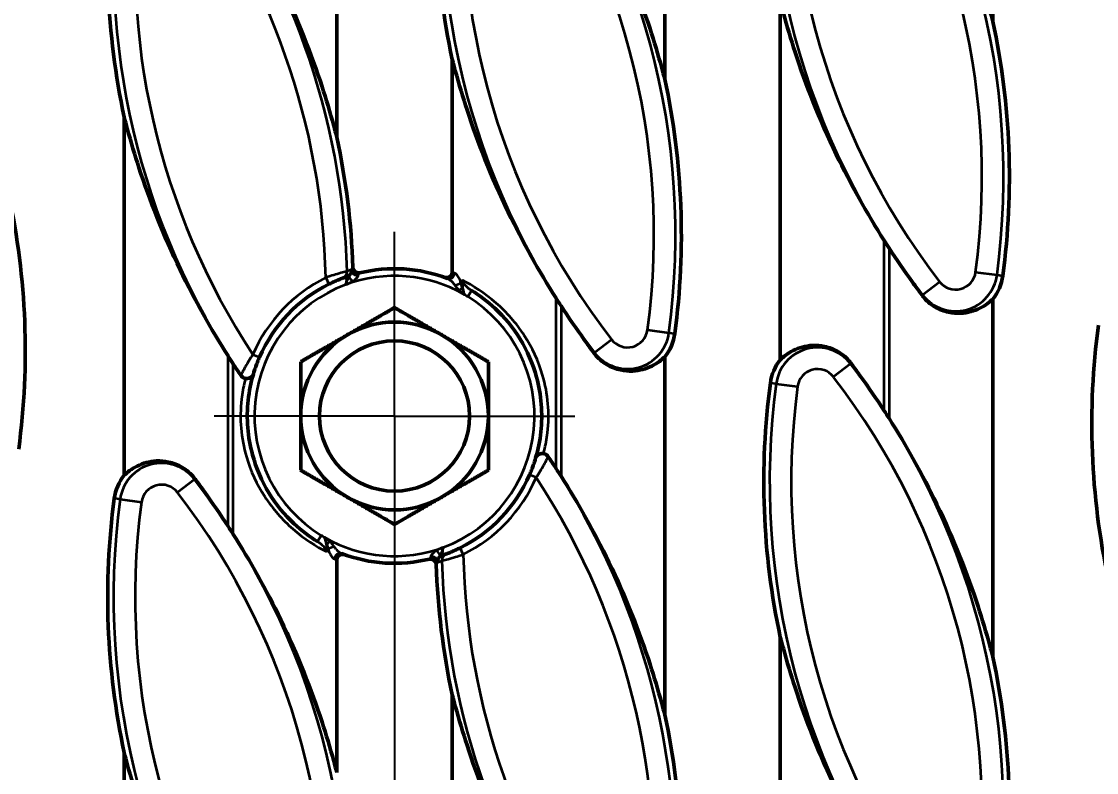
# Model space of a CAD drawing. Header units: millimetres. Extents: x 0 to 1485, y 0 to 1050.
# Drawn here: x 1116.6 to 1191, y 482.8 to 534.8 of the extents above; entities that cross this region are included whole.
import ezdxf

# ---------------------------------------------------------------- set-up
doc = ezdxf.new("R2010")
doc.units = ezdxf.units.MM
doc.header["$LTSCALE"] = 2.5
for name, color, linetype, lineweight in [('Bemaßung (ISO)', 7, 'Continuous', 25), ('Mittelpunktmarkierung (ISO)', 7, 'Continuous', 25), ('Sichtbar (ISO)', 7, 'Continuous', 50), ('Sichtbar schmal (ISO)', 7, 'Continuous', 35)]:
    doc.layers.add(name, color=color, linetype=linetype, lineweight=lineweight)
doc.styles.add('TXT 3_5', font='isocpeur.ttf')
doc.dimstyles.new('Anrin Standard (DIN)', dxfattribs={"dimscale": 2.5, "dimtxt": 3.5, "dimasz": 2.5, "dimexe": 2, "dimexo": 0, "dimgap": 0.8, "dimtad": 1, "dimrnd": 1e-08, "dimtxsty": 'TXT 3_5', "dimcen": 0.09, "dimdle": 10, "dimclrd": 256, "dimclre": 256, "dimclrt": 256, "dimadec": 0, "dimazin": 2, "dimtfac": 0.714286, "dimtmove": 0, "dimatfit": 3, "dimfxl": 1, "dimtolj": 1, "dimlwd": -1, "dimlwe": -1, "dimarcsym": 0})

# ---------------------------------------------------------------- blocks, each defined once
blk = doc.blocks.new('*D26')
at = {"layer": 'Bemaßung (ISO)', "transparency": 16777216}
for p, q in [((642.405, 507.455), (642.405, 407.455)), ((1142.405, 507.455), (1142.405, 407.455)), ((648.655, 412.455), (1136.155, 412.455))]:
    blk.add_line(p, q, dxfattribs=at)
for points in [[(648.655, 413.496), (648.655, 411.413), (642.405, 412.455)], [(1136.155, 413.496), (1136.155, 411.413), (1142.405, 412.455)]]:
    blk.add_solid(points, dxfattribs=at)
at = {"layer": 'Defpoints', "color": 0, "transparency": 16777216}
for p in [(642.405, 507.455), (1142.405, 507.455), (1142.405, 412.455)]:
    blk.add_point(p, dxfattribs=at)
at = {"layer": 'Bemaßung (ISO)', "transparency": 16777216, "insert": (884.092, 423.205), "char_height": 8.75, "attachment_point": 1, "style": 'TXT 3_5'}
blk.add_mtext('\\A1;500', dxfattribs=at)

msp = doc.modelspace()

# ---------------------------------------------------------------- linework, layer by layer
at = {"layer": 'Mittelpunktmarkierung (ISO)', "linetype": 'Continuous'}
for q in [(1142.405, 520.205), (1129.905, 507.455), (1154.905, 507.455), (1142.405, 494.955)]:
    msp.add_line((1142.405, 507.455), q, dxfattribs=at)
at = {"layer": 'Sichtbar (ISO)'}
for p, q in [((1183.86, 556.455), (1183.86, 534.771)), ((1161.132, 555.554), (1161.132, 530.771)), ((1138.405, 551.554), (1138.405, 526.771)), ((1169.132, 511.355), (1169.132, 536.139)), ((1146.405, 517.41), (1146.405, 532.139)), ((1123.678, 503.355), (1123.678, 528.139)), ((1183.86, 515.554), (1183.86, 490.771)), ((1161.132, 511.554), (1161.132, 486.771)), ((1138.405, 497.499), (1138.405, 482.771)), ((1169.132, 467.355), (1169.132, 492.139)), ((1146.405, 463.355), (1146.405, 488.139)), ((1123.678, 459.355), (1123.678, 484.139))]:
    msp.add_line(p, q, dxfattribs=at)
msp.add_circle((1142.405, 507.455), 5.2, dxfattribs=at)
for centre, radius, start, end in [((1196.535, 542.914), 51.275, 172.3504, 192.13108), ((1173.808, 538.914), 51.275, 172.3504, 192.13108), ((1133.729, 523.995), 51.275, 352.3504, 12.13108), ((1111.002, 519.995), 51.275, 352.3504, 12.13108), ((1088.275, 515.995), 51.275, 1.95578, 12.13108), ((1065.547, 511.995), 51.275, 352.3504, 12.13108), ((1219.263, 546.914), 50.882, 212.45081, 213.15705), ((1142.405, 507.455), 10.2, 68.95036, 103.79188), ((1181.278, 517.609), 3.3, 321.48132, 352.3504), ((1142.405, 507.455), 10.2, 116.44643, 156.48791), ((1196.535, 542.914), 50.882, 212.45081, 213.15705), ((1142.405, 507.455), 6.5, 60, 120), ((1158.55, 513.609), 3.3, 321.48132, 352.3504), ((1241.99, 506.914), 51.275, 172.3504, 192.13108), ((1142.405, 507.455), 6.5, 120, 180), ((1142.405, 507.455), 6.5, 0, 60), ((1173.808, 538.914), 50.882, 212.45081, 213.15705), ((1171.714, 509.3), 3.3, 141.48132, 172.3504), ((1219.263, 502.914), 51.275, 172.3504, 192.13108), ((1142.405, 507.455), 6.5, 180, 240), ((1142.405, 507.455), 6.5, 300, 0), ((1133.729, 479.995), 50.882, 32.45081, 33.15705), ((1111.002, 475.995), 50.882, 32.45081, 33.15705), ((1126.26, 501.3), 3.3, 141.48132, 172.3504), ((1142.405, 507.455), 10.2, 296.44643, 336.48791), ((1173.808, 494.914), 51.275, 172.3504, 192.13108), ((1142.405, 507.455), 6.5, 240, 300), ((1088.275, 471.995), 50.882, 32.45081, 33.15705), ((1142.405, 507.455), 10.2, 248.95036, 283.79188), ((1196.535, 498.914), 51.275, 181.95578, 192.13108), ((1133.729, 479.995), 51.275, 352.3504, 12.13108), ((1111.002, 475.995), 51.275, 352.3504, 12.13108)]:
    msp.add_arc(centre, radius, start, end, dxfattribs=at)
for points, knots in [([(1176.666, 551.297), (1177.846, 549.442), (1178.987, 547.411), (1181.145, 542.941), (1182.109, 540.486), (1183.115, 537.402), (1183.396, 536.469), (1183.721, 535.292), (1183.791, 535.029), (1183.86, 534.771)], [5.610352, 5.610352, 5.610352, 5.610352, 6.256852, 6.256852, 7.009099, 7.009099, 7.296608, 7.296608, 7.380319, 7.380319, 7.380319, 7.380319]), ([(1153.939, 547.297), (1155.119, 545.442), (1156.26, 543.411), (1158.418, 538.941), (1159.381, 536.486), (1160.388, 533.402), (1160.669, 532.469), (1160.993, 531.292), (1161.064, 531.029), (1161.132, 530.771)], [5.610352, 5.610352, 5.610352, 5.610352, 6.256852, 6.256852, 7.009099, 7.009099, 7.296608, 7.296608, 7.380319, 7.380319, 7.380319, 7.380319]), ([(1131.211, 543.297), (1132.391, 541.442), (1133.533, 539.411), (1135.691, 534.941), (1136.654, 532.486), (1137.661, 529.402), (1137.942, 528.469), (1138.266, 527.292), (1138.337, 527.029), (1138.405, 526.771)], [5.610352, 5.610352, 5.610352, 5.610352, 6.256852, 6.256852, 7.009099, 7.009099, 7.296608, 7.296608, 7.380319, 7.380319, 7.380319, 7.380319]), ([(1176.326, 519.612), (1175.146, 521.468), (1174.004, 523.499), (1171.847, 527.969), (1170.883, 530.424), (1169.876, 533.507), (1169.596, 534.441), (1169.271, 535.617), (1169.2, 535.88), (1169.132, 536.139)], [5.610352, 5.610352, 5.610352, 5.610352, 6.256852, 6.256852, 7.009099, 7.009099, 7.296608, 7.296608, 7.380319, 7.380319, 7.380319, 7.380319]), ([(1153.599, 515.612), (1152.419, 517.468), (1151.277, 519.499), (1149.119, 523.969), (1148.156, 526.424), (1147.149, 529.507), (1146.868, 530.441), (1146.544, 531.617), (1146.473, 531.88), (1146.405, 532.139)], [5.610352, 5.610352, 5.610352, 5.610352, 6.256852, 6.256852, 7.009099, 7.009099, 7.296608, 7.296608, 7.380319, 7.380319, 7.380319, 7.380319]), ([(1130.871, 511.612), (1129.691, 513.468), (1128.55, 515.499), (1126.392, 519.969), (1125.429, 522.424), (1124.422, 525.507), (1124.141, 526.441), (1123.817, 527.617), (1123.746, 527.88), (1123.678, 528.139)], [5.610352, 5.610352, 5.610352, 5.610352, 6.256852, 6.256852, 7.009099, 7.009099, 7.296608, 7.296608, 7.380319, 7.380319, 7.380319, 7.380319]), ([(1178.953, 515.816), (1178.724, 516.123), (1178.499, 516.43), (1177.734, 517.492), (1177.193, 518.278), (1176.666, 519.085)], [1.2694834, 1.2694834, 1.2694834, 1.2694834, 1.3818929, 1.3818929, 1.6649559, 1.6649559, 1.6649559, 1.6649559]), ([(1140.015, 517.371), (1139.964, 517.359), (1139.911, 517.356), (1139.807, 517.372), (1139.758, 517.39), (1139.668, 517.444), (1139.629, 517.48), (1139.574, 517.554), (1139.555, 517.59), (1139.529, 517.665), (1139.522, 517.705), (1139.52, 517.745)], [0, 0, 0, 0, 0.01574816, 0.01574816, 0.03146446, 0.03146446, 0.04711575, 0.04711575, 0.05916929, 0.05916929, 0.07122118, 0.07122118, 0.07122118, 0.07122118]), ([(1137.862, 516.587), (1137.928, 516.62), (1137.994, 516.652), (1138.162, 516.731), (1138.264, 516.777), (1138.479, 516.87), (1138.585, 516.913), (1138.74, 516.974), (1138.789, 516.992), (1138.802, 516.997)], [0, 0, 0, 0, 0.0230126, 0.0230126, 0.0598329, 0.0598329, 0.1076991, 0.1076991, 0.1549444, 0.1549444, 0.1549444, 0.1549444]), ([(1138.802, 516.997), (1138.85, 517.015), (1138.898, 517.033), (1138.983, 517.064), (1139.02, 517.077), (1139.057, 517.09)], [0, 0, 0, 0, 0.1758766, 0.1758766, 0.3100221, 0.3100221, 0.3100221, 0.3100221]), ([(1146.405, 517.41), (1146.405, 517.362), (1146.396, 517.315), (1146.359, 517.228), (1146.333, 517.189), (1146.265, 517.121), (1146.224, 517.093), (1146.127, 517.05), (1146.071, 517.037), (1145.952, 517.032), (1145.888, 517.042), (1145.828, 517.063)], [0, 0, 0, 0, 0.01433422, 0.01433422, 0.02831347, 0.02831347, 0.04325433, 0.04325433, 0.06008077, 0.06008077, 0.07901685, 0.07901685, 0.07901685, 0.07901685]), ([(1147.747, 516.144), (1148.253, 515.833), (1148.824, 515.417), (1150.01, 514.307), (1150.614, 513.582), (1151.107, 512.776), (1151.602, 511.967), (1151.988, 511.079), (1152.58, 508.922), (1152.683, 507.624), (1152.479, 505.743), (1152.358, 505.14), (1152.183, 504.553)], [0.248951, 0.248951, 0.248951, 0.248951, 0.507577, 0.507577, 0.807954, 0.807954, 0.807954, 1.109752, 1.109752, 1.512285, 1.512285, 1.705145, 1.705145, 1.705145, 1.705145]), ([(1183.86, 515.554), (1183.747, 515.445), (1183.623, 515.339), (1183.167, 515.002), (1182.783, 514.802), (1181.889, 514.562), (1181.38, 514.514), (1180.484, 514.709), (1180.15, 514.832), (1179.528, 515.204), (1179.242, 515.454), (1178.997, 515.758), (1178.975, 515.787), (1178.953, 515.816)], [1.2625413, 1.2625413, 1.2625413, 1.2625413, 1.3515841, 1.3515841, 1.5621044, 1.5621044, 1.7726247, 1.7726247, 1.8811482, 1.8811482, 1.9896717, 1.9896717, 2.0005996, 2.0005996, 2.0005996, 2.0005996]), ([(1156.226, 511.816), (1155.997, 512.123), (1155.772, 512.43), (1155.007, 513.492), (1154.466, 514.278), (1153.939, 515.085)], [1.2694834, 1.2694834, 1.2694834, 1.2694834, 1.3818929, 1.3818929, 1.6649559, 1.6649559, 1.6649559, 1.6649559]), ([(1161.132, 511.554), (1161.02, 511.445), (1160.896, 511.339), (1160.439, 511.002), (1160.056, 510.802), (1159.162, 510.562), (1158.653, 510.514), (1157.757, 510.709), (1157.423, 510.832), (1156.801, 511.204), (1156.515, 511.454), (1156.27, 511.758), (1156.248, 511.787), (1156.226, 511.816)], [1.2625413, 1.2625413, 1.2625413, 1.2625413, 1.3515841, 1.3515841, 1.5621044, 1.5621044, 1.7726247, 1.7726247, 1.8811482, 1.8811482, 1.9896717, 1.9896717, 2.0005996, 2.0005996, 2.0005996, 2.0005996]), ([(1169.132, 511.355), (1169.245, 511.464), (1169.369, 511.571), (1169.825, 511.907), (1170.208, 512.107), (1171.103, 512.347), (1171.612, 512.396), (1172.508, 512.2), (1172.842, 512.077), (1173.463, 511.706), (1173.75, 511.456), (1173.995, 511.151), (1174.017, 511.123), (1174.038, 511.093)], [1.2625413, 1.2625413, 1.2625413, 1.2625413, 1.3515841, 1.3515841, 1.5621044, 1.5621044, 1.7726247, 1.7726247, 1.8811482, 1.8811482, 1.9896717, 1.9896717, 2.0005996, 2.0005996, 2.0005996, 2.0005996]), ([(1132.646, 510.423), (1132.648, 510.428), (1132.651, 510.438), (1132.662, 510.475), (1132.673, 510.508), (1132.7, 510.595), (1132.718, 510.649), (1132.756, 510.761), (1132.775, 510.817), (1132.83, 510.971), (1132.868, 511.073), (1132.954, 511.292), (1133.002, 511.408), (1133.052, 511.524)], [0, 0, 0, 0, 0.0155099, 0.0155099, 0.0403256, 0.0403256, 0.0672032, 0.0672032, 0.0901294, 0.0901294, 0.1272865, 0.1272865, 0.1669114, 0.1669114, 0.1669114, 0.1669114]), ([(1174.038, 511.093), (1174.268, 510.786), (1174.493, 510.48), (1175.257, 509.418), (1175.799, 508.632), (1176.326, 507.824)], [1.2694834, 1.2694834, 1.2694834, 1.2694834, 1.3818929, 1.3818929, 1.6649559, 1.6649559, 1.6649559, 1.6649559]), ([(1131.752, 510.272), (1131.784, 510.224), (1131.826, 510.181), (1131.92, 510.112), (1131.973, 510.086), (1132.046, 510.065), (1132.064, 510.061), (1132.081, 510.058)], [-0.1130441, -0.1130441, -0.1130441, -0.1130441, -0.09541598, -0.09541598, -0.07779521, -0.07779521, -0.07248513, -0.07248513, -0.07248513, -0.07248513]), ([(1132.627, 510.357), (1132.626, 510.356), (1132.626, 510.355), (1132.607, 510.292), (1132.572, 510.234), (1132.483, 510.145), (1132.433, 510.111), (1132.328, 510.069), (1132.278, 510.056), (1132.177, 510.047), (1132.129, 510.049), (1132.081, 510.058)], [-0.08672589, -0.08672589, -0.08672589, -0.08672589, -0.08630299, -0.08630299, -0.05638776, -0.05638776, -0.03260785, -0.03260785, -0.01488599, -0.01488599, 0, 0, 0, 0]), ([(1137.063, 498.765), (1136.557, 499.077), (1135.986, 499.492), (1134.8, 500.602), (1134.196, 501.328), (1133.703, 502.133), (1133.208, 502.942), (1132.822, 503.831), (1132.23, 505.988), (1132.127, 507.286), (1132.331, 509.166), (1132.452, 509.77), (1132.627, 510.357)], [0.248951, 0.248951, 0.248951, 0.248951, 0.507577, 0.507577, 0.807954, 0.807954, 0.807954, 1.109752, 1.109752, 1.512285, 1.512285, 1.705145, 1.705145, 1.705145, 1.705145]), ([(1176.666, 507.297), (1177.846, 505.442), (1178.987, 503.411), (1181.145, 498.941), (1182.109, 496.486), (1183.115, 493.402), (1183.396, 492.469), (1183.721, 491.292), (1183.791, 491.029), (1183.86, 490.771)], [5.610352, 5.610352, 5.610352, 5.610352, 6.256852, 6.256852, 7.009099, 7.009099, 7.296608, 7.296608, 7.380319, 7.380319, 7.380319, 7.380319]), ([(1123.678, 503.355), (1123.79, 503.464), (1123.914, 503.571), (1124.371, 503.907), (1124.754, 504.107), (1125.648, 504.347), (1126.157, 504.396), (1127.053, 504.2), (1127.387, 504.077), (1128.009, 503.706), (1128.295, 503.456), (1128.54, 503.151), (1128.562, 503.123), (1128.584, 503.093)], [1.2625413, 1.2625413, 1.2625413, 1.2625413, 1.3515841, 1.3515841, 1.5621044, 1.5621044, 1.7726247, 1.7726247, 1.8811482, 1.8811482, 1.9896717, 1.9896717, 2.0005996, 2.0005996, 2.0005996, 2.0005996]), ([(1152.164, 504.486), (1152.162, 504.481), (1152.159, 504.471), (1152.148, 504.434), (1152.137, 504.401), (1152.11, 504.315), (1152.092, 504.26), (1152.054, 504.149), (1152.035, 504.093), (1151.98, 503.939), (1151.942, 503.836), (1151.856, 503.617), (1151.808, 503.501), (1151.758, 503.386)], [0, 0, 0, 0, 0.0155099, 0.0155099, 0.0403256, 0.0403256, 0.0672032, 0.0672032, 0.0901294, 0.0901294, 0.1272865, 0.1272865, 0.1669114, 0.1669114, 0.1669114, 0.1669114]), ([(1152.183, 504.553), (1152.184, 504.554), (1152.184, 504.555), (1152.203, 504.618), (1152.238, 504.676), (1152.327, 504.764), (1152.377, 504.798), (1152.482, 504.841), (1152.532, 504.854), (1152.633, 504.862), (1152.681, 504.86), (1152.729, 504.852)], [-0.08672589, -0.08672589, -0.08672589, -0.08672589, -0.08630299, -0.08630299, -0.05638776, -0.05638776, -0.03260785, -0.03260785, -0.01488599, -0.01488599, 0, 0, 0, 0]), ([(1153.058, 504.637), (1153.026, 504.686), (1152.984, 504.728), (1152.89, 504.797), (1152.837, 504.823), (1152.764, 504.845), (1152.746, 504.849), (1152.729, 504.852)], [-0.1130441, -0.1130441, -0.1130441, -0.1130441, -0.09541598, -0.09541598, -0.07779521, -0.07779521, -0.07248513, -0.07248513, -0.07248513, -0.07248513]), ([(1128.584, 503.093), (1128.813, 502.786), (1129.038, 502.48), (1129.803, 501.418), (1130.344, 500.632), (1130.871, 499.824)], [1.2694834, 1.2694834, 1.2694834, 1.2694834, 1.3818929, 1.3818929, 1.6649559, 1.6649559, 1.6649559, 1.6649559]), ([(1153.939, 503.297), (1155.119, 501.442), (1156.26, 499.411), (1158.418, 494.941), (1159.381, 492.486), (1160.388, 489.402), (1160.669, 488.469), (1160.993, 487.292), (1161.064, 487.029), (1161.132, 486.771)], [5.610352, 5.610352, 5.610352, 5.610352, 6.256852, 6.256852, 7.009099, 7.009099, 7.296608, 7.296608, 7.380319, 7.380319, 7.380319, 7.380319]), ([(1131.211, 499.297), (1132.391, 497.442), (1133.533, 495.411), (1135.691, 490.941), (1136.654, 488.486), (1137.661, 485.402), (1137.942, 484.469), (1138.266, 483.292), (1138.337, 483.029), (1138.405, 482.771)], [5.610352, 5.610352, 5.610352, 5.610352, 6.256852, 6.256852, 7.009099, 7.009099, 7.296608, 7.296608, 7.380319, 7.380319, 7.380319, 7.380319]), ([(1146.948, 498.322), (1146.882, 498.29), (1146.816, 498.258), (1146.648, 498.178), (1146.546, 498.133), (1146.331, 498.04), (1146.225, 497.997), (1146.07, 497.935), (1146.021, 497.917), (1146.008, 497.912)], [0, 0, 0, 0, 0.0230126, 0.0230126, 0.0598329, 0.0598329, 0.1076991, 0.1076991, 0.1549444, 0.1549444, 0.1549444, 0.1549444]), ([(1138.405, 497.499), (1138.405, 497.547), (1138.414, 497.594), (1138.451, 497.681), (1138.477, 497.72), (1138.545, 497.789), (1138.586, 497.817), (1138.683, 497.86), (1138.739, 497.872), (1138.858, 497.877), (1138.922, 497.868), (1138.982, 497.846)], [0, 0, 0, 0, 0.01433489, 0.01433489, 0.02831378, 0.02831378, 0.04325342, 0.04325342, 0.06007817, 0.06007817, 0.07901686, 0.07901686, 0.07901686, 0.07901686]), ([(1144.795, 497.539), (1144.846, 497.551), (1144.899, 497.553), (1145.003, 497.537), (1145.052, 497.519), (1145.142, 497.465), (1145.181, 497.43), (1145.236, 497.356), (1145.255, 497.32), (1145.281, 497.244), (1145.288, 497.204), (1145.29, 497.164)], [0, 0, 0, 0, 0.01574815, 0.01574815, 0.03146443, 0.03146443, 0.0471157, 0.0471157, 0.05916927, 0.05916927, 0.07122118, 0.07122118, 0.07122118, 0.07122118]), ([(1146.008, 497.912), (1145.96, 497.894), (1145.912, 497.876), (1145.827, 497.846), (1145.79, 497.833), (1145.753, 497.82)], [0, 0, 0, 0, 0.1758766, 0.1758766, 0.3100221, 0.3100221, 0.3100221, 0.3100221]), ([(1176.326, 475.612), (1175.146, 477.468), (1174.004, 479.499), (1171.847, 483.969), (1170.883, 486.424), (1169.876, 489.507), (1169.596, 490.441), (1169.271, 491.617), (1169.2, 491.88), (1169.132, 492.139)], [5.610352, 5.610352, 5.610352, 5.610352, 6.256852, 6.256852, 7.009099, 7.009099, 7.296608, 7.296608, 7.380319, 7.380319, 7.380319, 7.380319]), ([(1153.599, 471.612), (1152.419, 473.468), (1151.277, 475.499), (1149.119, 479.969), (1148.156, 482.424), (1147.149, 485.507), (1146.868, 486.441), (1146.544, 487.617), (1146.473, 487.88), (1146.405, 488.139)], [5.610352, 5.610352, 5.610352, 5.610352, 6.256852, 6.256852, 7.009099, 7.009099, 7.296608, 7.296608, 7.380319, 7.380319, 7.380319, 7.380319]), ([(1130.871, 467.612), (1129.691, 469.468), (1128.55, 471.499), (1126.392, 475.969), (1125.429, 478.424), (1124.422, 481.507), (1124.141, 482.441), (1123.817, 483.617), (1123.746, 483.88), (1123.678, 484.139)], [5.610352, 5.610352, 5.610352, 5.610352, 6.256852, 6.256852, 7.009099, 7.009099, 7.296608, 7.296608, 7.380319, 7.380319, 7.380319, 7.380319])]:
    msp.add_open_spline(points, degree=3, knots=knots, dxfattribs=at)
for points, weights in [([(1139.155, 513.084), (1140.663, 513.955), (1142.405, 514.96)], [1, 1.10990658855, 1.14344672345]), ([(1142.405, 514.96), (1144.147, 513.955), (1145.655, 513.084)], [1.14344672345, 1.10990658855, 1]), ([(1135.905, 511.208), (1137.647, 512.213), (1139.155, 513.084)], [1.14344672345, 1.10990658855, 1]), ([(1145.655, 513.084), (1147.163, 512.213), (1148.905, 511.208)], [1, 1.10990658855, 1.14344672345]), ([(1135.905, 507.455), (1135.905, 509.196), (1135.905, 511.208)], [1, 1.10990658855, 1.14344672345]), ([(1148.905, 511.208), (1148.905, 509.196), (1148.905, 507.455)], [1.14344672345, 1.10990658855, 1]), ([(1135.905, 503.702), (1135.905, 505.713), (1135.905, 507.455)], [1.14344672345, 1.10990658855, 1]), ([(1148.905, 507.455), (1148.905, 505.713), (1148.905, 503.702)], [1, 1.10990658855, 1.14344672345]), ([(1139.155, 501.826), (1137.647, 502.696), (1135.905, 503.702)], [1, 1.10990658855, 1.14344672345]), ([(1148.905, 503.702), (1147.163, 502.696), (1145.655, 501.826)], [1.14344672345, 1.10990658855, 1]), ([(1142.405, 499.949), (1140.663, 500.955), (1139.155, 501.826)], [1.14344672345, 1.10990658855, 1]), ([(1145.655, 501.826), (1144.147, 500.955), (1142.405, 499.949)], [1, 1.10990658855, 1.14344672345])]:
    msp.add_rational_spline(points, weights, degree=2, dxfattribs=at)
for points in [[(1131.752, 510.272), (1131.57, 510.541), (1131.39, 510.812), (1131.211, 511.085)], [(1132.627, 510.357), (1132.633, 510.379), (1132.64, 510.401), (1132.646, 510.423)], [(1152.183, 504.553), (1152.177, 504.531), (1152.17, 504.508), (1152.164, 504.486)], [(1153.058, 504.637), (1153.24, 504.369), (1153.42, 504.098), (1153.599, 503.824)]]:
    msp.add_open_spline(points, degree=3, dxfattribs=at)
at = {"layer": 'Sichtbar schmal (ISO)'}
for p, q in [((1176.326, 507.824), (1176.326, 519.612)), ((1176.666, 519.085), (1176.666, 507.297)), ((1137.64, 517.035), (1137.862, 516.587)), ((1139.057, 517.09), (1139.082, 517.016)), ((1182.666, 517.423), (1184.147, 517.224)), ((1184.147, 517.224), (1184.548, 517.17)), ((1147.747, 516.144), (1147.485, 515.718)), ((1178.986, 515.841), (1180.169, 516.754)), ((1147.254, 515.882), (1147.246, 515.882)), ((1147.254, 515.855), (1147.254, 515.882)), ((1153.599, 503.824), (1153.599, 515.612)), ((1178.986, 515.841), (1178.953, 515.816)), ((1153.939, 515.085), (1153.939, 503.297)), ((1159.938, 513.423), (1161.419, 513.224)), ((1161.419, 513.224), (1161.821, 513.17)), ((1156.258, 511.841), (1157.441, 512.754)), ((1132.593, 511.723), (1133.052, 511.524)), ((1156.258, 511.841), (1156.226, 511.816)), ((1130.871, 499.824), (1130.871, 511.612)), ((1131.211, 511.085), (1131.211, 499.297)), ((1174.006, 511.069), (1172.823, 510.156)), ((1174.006, 511.069), (1174.038, 511.093)), ((1168.845, 509.686), (1168.444, 509.74)), ((1168.845, 509.686), (1170.326, 509.487)), ((1128.552, 503.069), (1127.369, 502.156)), ((1128.552, 503.069), (1128.584, 503.093)), ((1152.217, 503.186), (1151.758, 503.386)), ((1123.391, 501.686), (1122.989, 501.74)), ((1123.391, 501.686), (1124.872, 501.487)), ((1137.063, 498.765), (1137.325, 499.191)), ((1137.556, 499.054), (1137.556, 499.028)), ((1137.556, 499.028), (1137.564, 499.028)), ((1147.17, 497.874), (1146.948, 498.322)), ((1145.753, 497.82), (1145.728, 497.894))]:
    msp.add_line(p, q, dxfattribs=at)
for centre, radius, start, end in [((1133.729, 523.995), 50.87, 352.3504, 37.6496), ((1133.729, 523.995), 49.376, 352.3504, 37.6496), ((1219.263, 546.914), 50.87, 172.3504, 217.6496), ((1219.263, 546.914), 49.376, 172.3504, 217.6496), ((1111.002, 519.995), 50.87, 352.3504, 37.6496), ((1196.535, 542.914), 50.87, 172.3504, 217.6496), ((1111.002, 519.995), 49.376, 352.3504, 37.6496), ((1196.535, 542.914), 49.376, 172.3504, 217.6496), ((1088.275, 515.995), 50.87, 1.67175, 37.6496), ((1088.275, 515.995), 49.376, 1.20642, 37.6496), ((1173.808, 538.914), 50.87, 172.3504, 214.24415), ((1173.808, 538.914), 49.376, 172.3504, 213.41404), ((1142.405, 507.455), 10.7, 116.44643, 156.48791), ((1142.405, 507.455), 9.7, 60.00369, 110.5412), ((1181.278, 517.609), 2.895, 217.6496, 352.3504), ((1181.278, 517.609), 1.401, 217.6496, 352.3504), ((1142.405, 507.455), 9.7, 110.5412, 238.41931), ((1142.405, 507.455), 9.7, 290.5412, 58.41931), ((1158.55, 513.609), 2.895, 217.6496, 352.3504), ((1158.55, 513.609), 1.401, 217.6496, 352.3504), ((1171.714, 509.3), 2.895, 37.6496, 172.3504), ((1133.729, 479.995), 50.87, 352.3504, 37.6496), ((1171.714, 509.3), 1.401, 37.6496, 172.3504), ((1219.263, 502.914), 50.87, 172.3504, 217.6496), ((1219.263, 502.914), 49.376, 172.3504, 217.6496), ((1133.729, 479.995), 49.376, 352.3504, 37.6496), ((1111.002, 475.995), 50.87, 352.3504, 34.24415), ((1126.26, 501.3), 2.895, 37.6496, 172.3504), ((1088.275, 471.995), 50.87, 352.3504, 37.6496), ((1142.405, 507.455), 10.7, 296.44643, 336.48791), ((1111.002, 475.995), 49.376, 352.3504, 33.41404), ((1126.26, 501.3), 1.401, 37.6496, 172.3504), ((1088.275, 471.995), 49.376, 352.3504, 37.6496), ((1173.808, 494.914), 50.87, 172.3504, 217.6496), ((1173.808, 494.914), 49.376, 172.3504, 217.6496), ((1142.405, 507.455), 9.7, 240.00369, 290.5412), ((1196.535, 498.914), 49.376, 181.20642, 217.6496), ((1196.535, 498.914), 50.87, 181.67175, 217.6496)]:
    msp.add_arc(centre, radius, start, end, dxfattribs=at)
for centre, major_axis, ratio, start_param, end_param in [((1139.878, 517.749), (0.095, -0.388), 0.996028, 4.506445, 6.283185), ((1138.625, 517.465), (0.177, -0.468), 0.995746, 0, 1.240253), ((1138.944, 517.414), (0.493, 0.082), 0.839926, 4.85613, 5.211227), ((1139.477, 516.829), (-0.261, 0.303), 0.053745, 0.49753, 1.694731), ((1139.832, 517.484), (-0.399, 0.024), 0.709812, 0.12405, 1.794752), ((1146.212, 517.347), (-0.144, -0.373), 0.864937, 0, 1.892137), ((1146.675, 516.704), (0.379, 0.128), 0.423117, 4.330604, 5.608077), ((1146.931, 516.225), (-0.321, -0.239), 0.083756, 1.401229, 2.070756), ((1147.317, 516.429), (0.485, -0.121), 0.34728, 4.343031, 4.43962), ((1147.239, 515.882), (-0.346, -0.2), 0.008471, 1.556172, 1.585421), ((1132.168, 510.569), (0.478, -0.146), 0.993751, 4.037613, 6.283185), ((1152.642, 504.341), (-0.478, 0.146), 0.993751, 4.037613, 6.283185), ((1137.571, 499.028), (-0.346, -0.2), 0.008471, 4.697765, 4.727013), ((1137.493, 498.48), (-0.485, 0.121), 0.34728, 4.343031, 4.43962), ((1137.879, 498.685), (0.321, 0.239), 0.083756, 1.401229, 2.070756), ((1138.135, 498.206), (-0.379, -0.128), 0.423117, 4.330604, 5.608077), ((1138.598, 497.562), (0.144, 0.373), 0.864937, 0, 1.892137), ((1144.932, 497.16), (-0.095, 0.388), 0.996028, 4.506445, 6.283185), ((1144.978, 497.425), (0.399, -0.024), 0.709812, 0.12405, 1.794752), ((1145.333, 498.08), (0.261, -0.303), 0.053745, 0.49753, 1.694731), ((1145.866, 497.495), (-0.493, -0.082), 0.839926, 4.85613, 5.211227), ((1146.185, 497.445), (-0.177, 0.468), 0.995746, 0, 1.240253)]:
    msp.add_ellipse(centre, major_axis=major_axis, ratio=ratio, start_param=start_param, end_param=end_param, dxfattribs=at)
for points, knots in [([(1139.48, 517.736), (1139.468, 517.733), (1139.457, 517.698), (1139.443, 517.593), (1139.438, 517.538), (1139.434, 517.473)], [0, 0, 0, 0, 0.04099207, 0.04099207, 0.06905004, 0.06905004, 0.06905004, 0.06905004]), ([(1139.52, 517.745), (1139.519, 517.745), (1139.518, 517.745), (1139.505, 517.742), (1139.492, 517.739), (1139.48, 517.736)], [-0.04669909, -0.04669909, -0.04669909, -0.04669909, -0.04369649, -0.04369649, 0, 0, 0, 0]), ([(1139.123, 517.479), (1139.103, 517.474), (1139.026, 517.454), (1138.781, 517.387), (1138.613, 517.34), (1138.274, 517.239), (1138.114, 517.19), (1137.847, 517.104), (1137.743, 517.07), (1137.64, 517.035)], [-0.1549444, -0.1549444, -0.1549444, -0.1549444, -0.1076991, -0.1076991, -0.0598329, -0.0598329, -0.0230126, -0.0230126, 0, 0, 0, 0]), ([(1139.24, 517.089), (1139.225, 517.066), (1139.209, 517.041), (1139.167, 516.965), (1139.141, 516.908), (1139.097, 516.794), (1139.08, 516.746), (1139.062, 516.698), (1139.052, 516.671), (1139.042, 516.644), (1139.022, 516.591), (1139.012, 516.564), (1139.001, 516.538)], [0, 0, 0, 0, 0.01209492, 0.01209492, 0.03112901, 0.03112901, 0.04302532, 0.04302532, 0.04302532, 0.04946142, 0.04946142, 0.05589751, 0.05589751, 0.05589751, 0.05589751]), ([(1139.082, 517.016), (1139.083, 516.998), (1139.082, 516.977), (1139.078, 516.917), (1139.073, 516.874), (1139.055, 516.765), (1139.041, 516.695), (1139.017, 516.595), (1139.009, 516.567), (1139.001, 516.538)], [0.6514515, 0.6514515, 0.6514515, 0.6514515, 0.6702805, 0.6702805, 0.7004068, 0.7004068, 0.7395711, 0.7395711, 0.7550032, 0.7550032, 0.7550032, 0.7550032]), ([(1139.398, 517.58), (1139.4, 517.499), (1139.382, 517.418), (1139.311, 517.272), (1139.257, 517.208), (1139.15, 517.13), (1139.105, 517.106), (1139.057, 517.09)], [0, 0, 0, 0, 0.048515, 0.048515, 0.0969187, 0.0969187, 0.1271711, 0.1271711, 0.1271711, 0.1271711]), ([(1139.398, 517.58), (1139.4, 517.533), (1139.397, 517.519), (1139.392, 517.482), (1139.39, 517.467), (1139.375, 517.398), (1139.36, 517.366), (1139.313, 517.267), (1139.283, 517.232), (1139.216, 517.154), (1139.186, 517.129), (1139.122, 517.068), (1139.099, 517.043), (1139.082, 517.016)], [-0.0480565, -0.0480565, -0.0480565, -0.0480565, -0.04728971, -0.04728971, -0.04652291, -0.04652291, -0.04329492, -0.04329492, -0.0353471, -0.0353471, -0.02263771, -0.02263771, 0, 0, 0, 0]), ([(1139.398, 517.58), (1139.357, 517.566), (1139.316, 517.551), (1139.224, 517.518), (1139.174, 517.499), (1139.123, 517.479)], [-0.3187743, -0.3187743, -0.3187743, -0.3187743, -0.1758766, -0.1758766, 0, 0, 0, 0]), ([(1139.434, 517.473), (1139.43, 517.433), (1139.414, 517.379), (1139.366, 517.277), (1139.339, 517.231), (1139.286, 517.153), (1139.263, 517.122), (1139.24, 517.089)], [-0.08313607, -0.08313607, -0.08313607, -0.08313607, -0.04678839, -0.04678839, -0.01799553, -0.01799553, 0, 0, 0, 0]), ([(1139.434, 517.473), (1139.43, 517.494), (1139.426, 517.512), (1139.417, 517.542), (1139.413, 517.554), (1139.407, 517.568), (1139.405, 517.573), (1139.401, 517.577), (1139.4, 517.578), (1139.399, 517.579), (1139.399, 517.579), (1139.398, 517.58), (1139.398, 517.58), (1139.398, 517.58)], [0.00888566, 0.00888566, 0.00888566, 0.00888566, 0.02263771, 0.02263771, 0.0353471, 0.0353471, 0.04329492, 0.04329492, 0.04652291, 0.04652291, 0.04728971, 0.04728971, 0.0480565, 0.0480565, 0.0480565, 0.0480565]), ([(1139.493, 516.778), (1139.541, 516.807), (1139.587, 516.837), (1139.696, 516.919), (1139.754, 516.972), (1139.856, 517.089), (1139.891, 517.153), (1139.904, 517.203)], [0, 0, 0, 0, 0.01799553, 0.01799553, 0.04678839, 0.04678839, 0.08313607, 0.08313607, 0.08313607, 0.08313607]), ([(1139.904, 517.203), (1139.915, 517.241), (1139.925, 517.274), (1139.949, 517.337), (1139.962, 517.358), (1139.973, 517.361)], [-0.06905004, -0.06905004, -0.06905004, -0.06905004, -0.04099207, -0.04099207, 0, 0, 0, 0]), ([(1146.069, 516.974), (1146.132, 516.95), (1146.2, 516.908), (1146.336, 516.8), (1146.405, 516.733), (1146.509, 516.611), (1146.548, 516.56), (1146.585, 516.507)], [-0.1128911, -0.1128911, -0.1128911, -0.1128911, -0.0705536, -0.0705536, -0.027136, -0.027136, 0, 0, 0, 0]), ([(1147.005, 516.704), (1146.98, 516.781), (1146.951, 516.854), (1146.869, 517.03), (1146.811, 517.123), (1146.69, 517.269), (1146.627, 517.322), (1146.564, 517.347)], [0, 0, 0, 0, 0.027136, 0.027136, 0.0705536, 0.0705536, 0.1128911, 0.1128911, 0.1128911, 0.1128911]), ([(1139.001, 516.538), (1139.021, 516.547), (1139.04, 516.556), (1139.079, 516.573), (1139.099, 516.582), (1139.118, 516.591), (1139.154, 516.607), (1139.19, 516.623), (1139.282, 516.666), (1139.338, 516.693), (1139.427, 516.74), (1139.461, 516.758), (1139.493, 516.778)], [-0.05589751, -0.05589751, -0.05589751, -0.05589751, -0.04946142, -0.04946142, -0.04302532, -0.04302532, -0.04302532, -0.03112901, -0.03112901, -0.01209492, -0.01209492, 0, 0, 0, 0]), ([(1146.585, 516.507), (1146.622, 516.452), (1146.668, 516.394), (1146.774, 516.276), (1146.833, 516.217), (1146.896, 516.158)], [-0.0562522, -0.0562522, -0.0562522, -0.0562522, -0.0281261, -0.0281261, 0, 0, 0, 0]), ([(1146.896, 516.158), (1146.909, 516.147), (1146.921, 516.136), (1146.957, 516.104), (1146.981, 516.083), (1147.024, 516.046), (1147.043, 516.031), (1147.077, 516.003), (1147.092, 515.991), (1147.118, 515.97), (1147.13, 515.96), (1147.151, 515.944), (1147.16, 515.937), (1147.176, 515.925), (1147.183, 515.919), (1147.195, 515.91), (1147.199, 515.906), (1147.209, 515.899), (1147.214, 515.895), (1147.222, 515.888), (1147.226, 515.885), (1147.232, 515.88), (1147.234, 515.878), (1147.236, 515.876)], [-0.04622491, -0.04622491, -0.04622491, -0.04622491, -0.04083925, -0.04083925, -0.03074615, -0.03074615, -0.02298222, -0.02298222, -0.01700996, -0.01700996, -0.01241592, -0.01241592, -0.00888205, -0.00888205, -0.00616368, -0.00616368, -0.00432895, -0.00432895, -0.00240497, -0.00240497, -0.00092499, -0.00092499, 0, 0, 0, 0]), ([(1147.129, 516.846), (1147.114, 516.838), (1147.099, 516.825), (1147.066, 516.793), (1147.048, 516.771), (1147.023, 516.733), (1147.014, 516.719), (1147.005, 516.704)], [-0.00014335, -0.00014335, -0.00014335, -0.00014335, 0.00771507, 0.00771507, 0.01847178, 0.01847178, 0.02470696, 0.02470696, 0.02470696, 0.02470696]), ([(1147.102, 516.316), (1147.08, 516.393), (1147.062, 516.464), (1147.03, 516.593), (1147.016, 516.651), (1147.005, 516.704)], [0, 0, 0, 0, 0.0281261, 0.0281261, 0.0562522, 0.0562522, 0.0562522, 0.0562522]), ([(1147.246, 515.882), (1147.245, 515.886), (1147.244, 515.889), (1147.241, 515.899), (1147.239, 515.904), (1147.235, 515.916), (1147.233, 515.923), (1147.228, 515.936), (1147.226, 515.942), (1147.22, 515.957), (1147.217, 515.966), (1147.209, 515.987), (1147.205, 515.999), (1147.195, 516.025), (1147.19, 516.04), (1147.178, 516.074), (1147.172, 516.092), (1147.157, 516.135), (1147.15, 516.159), (1147.133, 516.212), (1147.124, 516.242), (1147.111, 516.286), (1147.107, 516.301), (1147.102, 516.316)], [0, 0, 0, 0, 0.00092499, 0.00092499, 0.00240497, 0.00240497, 0.00432895, 0.00432895, 0.00616368, 0.00616368, 0.00888205, 0.00888205, 0.01241592, 0.01241592, 0.01700996, 0.01700996, 0.02298222, 0.02298222, 0.03074615, 0.03074615, 0.04083925, 0.04083925, 0.04622491, 0.04622491, 0.04622491, 0.04622491]), ([(1147.146, 516.299), (1147.138, 516.341), (1147.132, 516.383), (1147.12, 516.49), (1147.115, 516.555), (1147.114, 516.662), (1147.115, 516.697), (1147.12, 516.766), (1147.122, 516.794), (1147.129, 516.846)], [-0.05760883, -0.05760883, -0.05760883, -0.05760883, -0.0418471, -0.0418471, -0.01847178, -0.01847178, -0.00771507, -0.00771507, 0.00014335, 0.00014335, 0.00014335, 0.00014335]), ([(1147.747, 516.144), (1147.599, 516.235), (1147.465, 516.335), (1147.237, 516.57), (1147.148, 516.71), (1147.129, 516.846)], [-0.1418625, -0.1418625, -0.1418625, -0.1418625, -0.0749946, -0.0749946, 0, 0, 0, 0]), ([(1152.779, 505.047), (1152.881, 505.459), (1152.956, 505.877), (1153.16, 507.632), (1153.044, 508.994), (1152.381, 511.257), (1151.949, 512.189), (1151.396, 513.037), (1150.844, 513.882), (1150.169, 514.643), (1148.65, 515.975), (1147.805, 516.5), (1147.129, 516.846)], [-1.639323, -1.639323, -1.639323, -1.639323, -1.512285, -1.512285, -1.109752, -1.109752, -0.807954, -0.807954, -0.807954, -0.507577, -0.507577, -0.168434, -0.168434, -0.168434, -0.168434]), ([(1147.254, 515.882), (1147.245, 515.908), (1147.237, 515.934), (1147.207, 516.027), (1147.189, 516.096), (1147.162, 516.209), (1147.153, 516.254), (1147.146, 516.299)], [-0.05636417, -0.05636417, -0.05636417, -0.05636417, -0.04524246, -0.04524246, -0.01740095, -0.01740095, 0, 0, 0, 0]), ([(1147.236, 515.876), (1147.239, 515.873), (1147.242, 515.869), (1147.248, 515.862), (1147.251, 515.859), (1147.254, 515.855)], [0, 0, 0, 0, 0.001519131, 0.001519131, 0.003038261, 0.003038261, 0.003038261, 0.003038261]), ([(1147.254, 515.855), (1147.253, 515.86), (1147.252, 515.864), (1147.249, 515.873), (1147.247, 515.877), (1147.246, 515.882)], [-0.003038261, -0.003038261, -0.003038261, -0.003038261, -0.001519131, -0.001519131, 0, 0, 0, 0]), ([(1132.593, 511.723), (1132.494, 511.572), (1132.399, 511.419), (1132.225, 511.134), (1132.146, 511), (1132.032, 510.799), (1131.991, 510.727), (1131.911, 510.581), (1131.873, 510.511), (1131.814, 510.399), (1131.791, 510.356), (1131.767, 510.308), (1131.76, 510.295), (1131.756, 510.288)], [-0.1669114, -0.1669114, -0.1669114, -0.1669114, -0.1272865, -0.1272865, -0.0901294, -0.0901294, -0.0672032, -0.0672032, -0.0403256, -0.0403256, -0.0155099, -0.0155099, 0, 0, 0, 0]), ([(1132.031, 509.863), (1131.929, 509.45), (1131.854, 509.032), (1131.65, 507.277), (1131.766, 505.916), (1132.429, 503.653), (1132.861, 502.721), (1133.414, 501.872), (1133.966, 501.027), (1134.641, 500.266), (1136.16, 498.934), (1137.005, 498.41), (1137.681, 498.064)], [-1.639323, -1.639323, -1.639323, -1.639323, -1.512285, -1.512285, -1.109752, -1.109752, -0.807954, -0.807954, -0.807954, -0.507577, -0.507577, -0.168434, -0.168434, -0.168434, -0.168434]), ([(1152.217, 503.186), (1152.316, 503.338), (1152.411, 503.49), (1152.585, 503.776), (1152.664, 503.91), (1152.778, 504.11), (1152.819, 504.183), (1152.899, 504.328), (1152.937, 504.398), (1152.996, 504.511), (1153.019, 504.554), (1153.043, 504.601), (1153.05, 504.614), (1153.054, 504.621)], [-0.1669114, -0.1669114, -0.1669114, -0.1669114, -0.1272865, -0.1272865, -0.0901294, -0.0901294, -0.0672032, -0.0672032, -0.0403256, -0.0403256, -0.0155099, -0.0155099, 0, 0, 0, 0]), ([(1137.574, 499.034), (1137.571, 499.037), (1137.568, 499.04), (1137.562, 499.047), (1137.559, 499.051), (1137.556, 499.054)], [0, 0, 0, 0, 0.001519131, 0.001519131, 0.003038261, 0.003038261, 0.003038261, 0.003038261]), ([(1137.556, 499.054), (1137.557, 499.05), (1137.558, 499.045), (1137.561, 499.036), (1137.563, 499.032), (1137.564, 499.028)], [-0.003038261, -0.003038261, -0.003038261, -0.003038261, -0.001519131, -0.001519131, 0, 0, 0, 0]), ([(1137.556, 499.028), (1137.565, 499.002), (1137.573, 498.975), (1137.603, 498.882), (1137.621, 498.814), (1137.648, 498.7), (1137.657, 498.655), (1137.664, 498.61)], [-0.05636417, -0.05636417, -0.05636417, -0.05636417, -0.04524246, -0.04524246, -0.01740095, -0.01740095, 0, 0, 0, 0]), ([(1137.564, 499.028), (1137.565, 499.024), (1137.566, 499.02), (1137.569, 499.011), (1137.571, 499.005), (1137.575, 498.993), (1137.577, 498.987), (1137.582, 498.974), (1137.584, 498.967), (1137.59, 498.952), (1137.593, 498.943), (1137.601, 498.922), (1137.605, 498.911), (1137.615, 498.884), (1137.62, 498.87), (1137.632, 498.836), (1137.638, 498.817), (1137.653, 498.774), (1137.66, 498.751), (1137.677, 498.697), (1137.686, 498.668), (1137.699, 498.624), (1137.703, 498.609), (1137.708, 498.594)], [0, 0, 0, 0, 0.00092499, 0.00092499, 0.00240497, 0.00240497, 0.00432895, 0.00432895, 0.00616368, 0.00616368, 0.00888205, 0.00888205, 0.01241592, 0.01241592, 0.01700996, 0.01700996, 0.02298222, 0.02298222, 0.03074615, 0.03074615, 0.04083925, 0.04083925, 0.04622491, 0.04622491, 0.04622491, 0.04622491]), ([(1137.914, 498.751), (1137.901, 498.763), (1137.889, 498.774), (1137.853, 498.806), (1137.829, 498.827), (1137.786, 498.863), (1137.767, 498.879), (1137.733, 498.907), (1137.718, 498.919), (1137.692, 498.94), (1137.68, 498.949), (1137.659, 498.965), (1137.65, 498.972), (1137.634, 498.985), (1137.627, 498.99), (1137.615, 498.999), (1137.611, 499.003), (1137.601, 499.011), (1137.596, 499.014), (1137.587, 499.021), (1137.584, 499.024), (1137.578, 499.029), (1137.576, 499.031), (1137.574, 499.034)], [-0.04622491, -0.04622491, -0.04622491, -0.04622491, -0.04083925, -0.04083925, -0.03074615, -0.03074615, -0.02298222, -0.02298222, -0.01700996, -0.01700996, -0.01241592, -0.01241592, -0.00888205, -0.00888205, -0.00616368, -0.00616368, -0.00432895, -0.00432895, -0.00240497, -0.00240497, -0.00092499, -0.00092499, 0, 0, 0, 0]), ([(1137.063, 498.765), (1137.211, 498.675), (1137.345, 498.574), (1137.573, 498.339), (1137.662, 498.199), (1137.681, 498.064)], [-0.1418625, -0.1418625, -0.1418625, -0.1418625, -0.0749946, -0.0749946, 0, 0, 0, 0]), ([(1137.664, 498.61), (1137.672, 498.569), (1137.678, 498.527), (1137.69, 498.42), (1137.695, 498.354), (1137.696, 498.248), (1137.695, 498.213), (1137.69, 498.143), (1137.688, 498.116), (1137.681, 498.064)], [-0.05760883, -0.05760883, -0.05760883, -0.05760883, -0.0418471, -0.0418471, -0.01847178, -0.01847178, -0.00771507, -0.00771507, 0.00014335, 0.00014335, 0.00014335, 0.00014335]), ([(1137.708, 498.594), (1137.735, 498.496), (1137.758, 498.409), (1137.787, 498.287), (1137.797, 498.245), (1137.805, 498.206)], [-0.0562522, -0.0562522, -0.0562522, -0.0562522, -0.02078579, -0.02078579, 0, 0, 0, 0]), ([(1138.225, 498.402), (1138.198, 498.443), (1138.165, 498.486), (1138.067, 498.603), (1137.994, 498.678), (1137.914, 498.751)], [0, 0, 0, 0, 0.02078579, 0.02078579, 0.0562522, 0.0562522, 0.0562522, 0.0562522]), ([(1138.741, 497.935), (1138.696, 497.953), (1138.648, 497.979), (1138.523, 498.065), (1138.446, 498.135), (1138.321, 498.273), (1138.271, 498.336), (1138.225, 498.402)], [-0.1128902, -0.1128902, -0.1128902, -0.1128902, -0.0825832, -0.0825832, -0.0340919, -0.0340919, 0, 0, 0, 0]), ([(1145.809, 498.371), (1145.789, 498.363), (1145.77, 498.354), (1145.731, 498.336), (1145.711, 498.328), (1145.692, 498.319), (1145.656, 498.303), (1145.62, 498.287), (1145.528, 498.244), (1145.472, 498.217), (1145.383, 498.17), (1145.349, 498.151), (1145.317, 498.132)], [-0.05589751, -0.05589751, -0.05589751, -0.05589751, -0.04946142, -0.04946142, -0.04302532, -0.04302532, -0.04302532, -0.03112901, -0.03112901, -0.01209492, -0.01209492, 0, 0, 0, 0]), ([(1145.57, 497.82), (1145.585, 497.844), (1145.601, 497.869), (1145.643, 497.944), (1145.669, 498.002), (1145.713, 498.115), (1145.73, 498.163), (1145.748, 498.212), (1145.758, 498.238), (1145.768, 498.265), (1145.788, 498.318), (1145.798, 498.345), (1145.809, 498.371)], [0, 0, 0, 0, 0.01209492, 0.01209492, 0.03112901, 0.03112901, 0.04302532, 0.04302532, 0.04302532, 0.04946142, 0.04946142, 0.05589751, 0.05589751, 0.05589751, 0.05589751]), ([(1145.728, 497.894), (1145.727, 497.912), (1145.728, 497.932), (1145.732, 497.992), (1145.737, 498.035), (1145.755, 498.145), (1145.769, 498.214), (1145.793, 498.314), (1145.801, 498.343), (1145.809, 498.371)], [0.6514515, 0.6514515, 0.6514515, 0.6514515, 0.6702805, 0.6702805, 0.7004068, 0.7004068, 0.7395711, 0.7395711, 0.7550032, 0.7550032, 0.7550032, 0.7550032]), ([(1137.681, 498.064), (1137.696, 498.072), (1137.711, 498.084), (1137.744, 498.116), (1137.762, 498.138), (1137.787, 498.176), (1137.796, 498.191), (1137.805, 498.206)], [-0.00014335, -0.00014335, -0.00014335, -0.00014335, 0.00771507, 0.00771507, 0.01847178, 0.01847178, 0.02470696, 0.02470696, 0.02470696, 0.02470696]), ([(1137.805, 498.206), (1137.836, 498.108), (1137.874, 498.018), (1137.974, 497.822), (1138.041, 497.725), (1138.156, 497.613), (1138.201, 497.58), (1138.246, 497.562)], [0, 0, 0, 0, 0.0340919, 0.0340919, 0.0825832, 0.0825832, 0.1128902, 0.1128902, 0.1128902, 0.1128902]), ([(1144.906, 497.707), (1144.895, 497.668), (1144.885, 497.635), (1144.861, 497.573), (1144.848, 497.552), (1144.837, 497.549)], [-0.06905004, -0.06905004, -0.06905004, -0.06905004, -0.04099207, -0.04099207, 0, 0, 0, 0]), ([(1145.317, 498.132), (1145.269, 498.103), (1145.223, 498.072), (1145.114, 497.991), (1145.056, 497.938), (1144.954, 497.82), (1144.919, 497.757), (1144.906, 497.707)], [0, 0, 0, 0, 0.01799553, 0.01799553, 0.04678839, 0.04678839, 0.08313607, 0.08313607, 0.08313607, 0.08313607]), ([(1145.376, 497.437), (1145.38, 497.477), (1145.396, 497.53), (1145.444, 497.632), (1145.471, 497.679), (1145.524, 497.757), (1145.547, 497.787), (1145.57, 497.82)], [-0.08313607, -0.08313607, -0.08313607, -0.08313607, -0.04678839, -0.04678839, -0.01799553, -0.01799553, 0, 0, 0, 0]), ([(1145.412, 497.33), (1145.41, 497.376), (1145.413, 497.391), (1145.418, 497.428), (1145.42, 497.442), (1145.435, 497.511), (1145.45, 497.544), (1145.497, 497.642), (1145.527, 497.678), (1145.594, 497.755), (1145.624, 497.78), (1145.688, 497.841), (1145.711, 497.867), (1145.728, 497.894)], [-0.0480565, -0.0480565, -0.0480565, -0.0480565, -0.04728971, -0.04728971, -0.04652291, -0.04652291, -0.04329492, -0.04329492, -0.0353471, -0.0353471, -0.02263771, -0.02263771, 0, 0, 0, 0]), ([(1145.412, 497.33), (1145.41, 497.41), (1145.428, 497.492), (1145.499, 497.637), (1145.553, 497.701), (1145.66, 497.779), (1145.705, 497.803), (1145.753, 497.82)], [0, 0, 0, 0, 0.048515, 0.048515, 0.0969187, 0.0969187, 0.1271711, 0.1271711, 0.1271711, 0.1271711]), ([(1145.687, 497.43), (1145.707, 497.435), (1145.784, 497.455), (1146.029, 497.522), (1146.197, 497.57), (1146.536, 497.67), (1146.696, 497.72), (1146.963, 497.805), (1147.067, 497.84), (1147.17, 497.874)], [-0.1549444, -0.1549444, -0.1549444, -0.1549444, -0.1076991, -0.1076991, -0.0598329, -0.0598329, -0.0230126, -0.0230126, 0, 0, 0, 0]), ([(1145.29, 497.164), (1145.291, 497.164), (1145.292, 497.165), (1145.305, 497.168), (1145.318, 497.171), (1145.33, 497.174)], [-0.04669909, -0.04669909, -0.04669909, -0.04669909, -0.04369649, -0.04369649, 0, 0, 0, 0]), ([(1145.33, 497.174), (1145.342, 497.177), (1145.353, 497.211), (1145.367, 497.316), (1145.372, 497.372), (1145.376, 497.437)], [0, 0, 0, 0, 0.04099207, 0.04099207, 0.06905004, 0.06905004, 0.06905004, 0.06905004]), ([(1145.376, 497.437), (1145.38, 497.416), (1145.384, 497.397), (1145.393, 497.367), (1145.397, 497.356), (1145.403, 497.341), (1145.405, 497.337), (1145.409, 497.332), (1145.41, 497.331), (1145.411, 497.33), (1145.411, 497.33), (1145.411, 497.33), (1145.412, 497.33), (1145.412, 497.33)], [0.00888566, 0.00888566, 0.00888566, 0.00888566, 0.02263771, 0.02263771, 0.0353471, 0.0353471, 0.04329492, 0.04329492, 0.04652291, 0.04652291, 0.04728971, 0.04728971, 0.0480565, 0.0480565, 0.0480565, 0.0480565]), ([(1145.412, 497.33), (1145.453, 497.344), (1145.494, 497.359), (1145.586, 497.392), (1145.636, 497.411), (1145.687, 497.43)], [-0.3187743, -0.3187743, -0.3187743, -0.3187743, -0.1758766, -0.1758766, 0, 0, 0, 0])]:
    msp.add_open_spline(points, degree=3, knots=knots, dxfattribs=at)
for points in [[(1146.564, 517.347), (1146.509, 517.37), (1146.456, 517.391), (1146.405, 517.41)], [(1147.254, 515.882), (1147.327, 515.822), (1147.405, 515.768), (1147.485, 515.718)], [(1131.756, 510.288), (1131.755, 510.283), (1131.753, 510.278), (1131.752, 510.272)], [(1132.081, 510.058), (1132.064, 509.993), (1132.047, 509.928), (1132.031, 509.863)], [(1152.729, 504.852), (1152.746, 504.916), (1152.763, 504.981), (1152.779, 505.047)], [(1153.054, 504.621), (1153.055, 504.627), (1153.057, 504.632), (1153.058, 504.637)], [(1137.556, 499.028), (1137.483, 499.087), (1137.405, 499.142), (1137.325, 499.191)], [(1138.246, 497.562), (1138.301, 497.54), (1138.354, 497.519), (1138.405, 497.499)]]:
    msp.add_open_spline(points, degree=3, dxfattribs=at)

# ---------------------------------------------------------------- dimensions: what is measured, and where the dimension line sits
at = {"layer": 'Bemaßung (ISO)'}
dim = msp.add_linear_dim(base=(1142.405, 412.455), p1=(642.405, 507.455), p2=(1142.405, 507.455), angle=180, dimstyle='Anrin Standard (DIN)', override={"dimgap": 0.8, "dimdec": 2, "dimtol": 0, "dimlim": 0, "dimtp": 0, "dimtm": 0, "dimtdec": 2, "dimtofl": 0, "dimatfit": 1}, dxfattribs=at)
dim.commit()
dim.dimension.update_dxf_attribs({"geometry": '*D26', "text_midpoint": (892.405, 412.455), "dimtype": 160})

doc.saveas('drawing.dxf')
